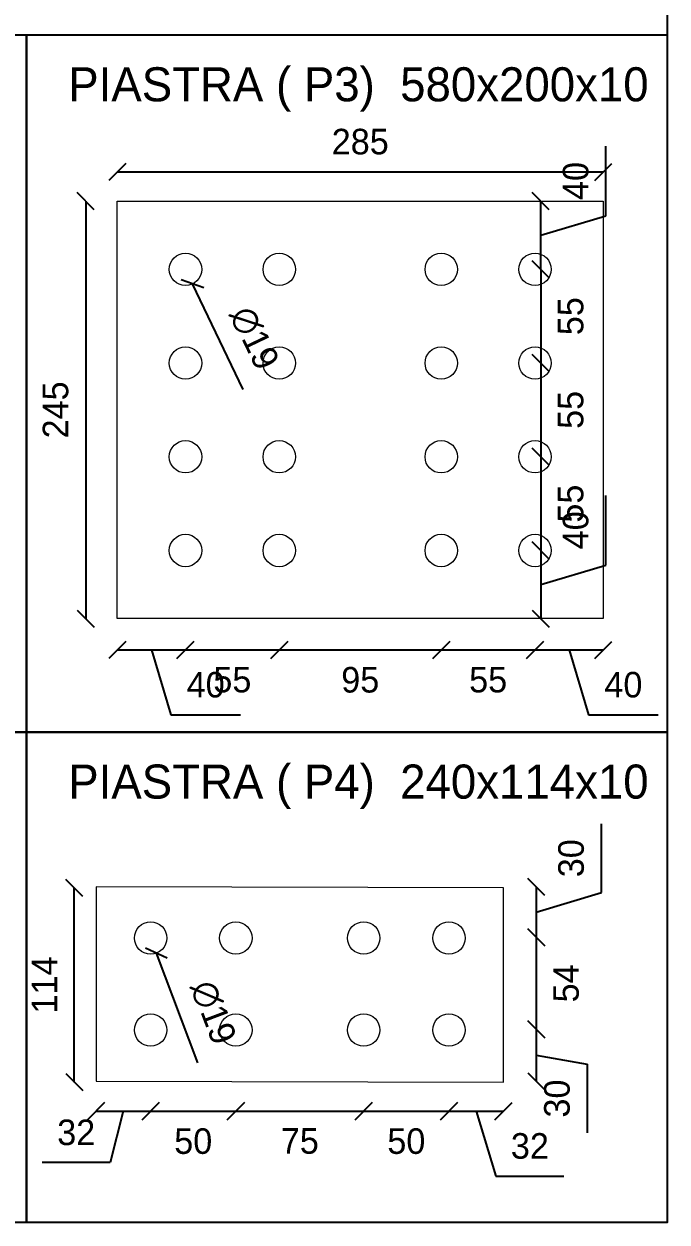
# Model space of a CAD drawing. Header units: millimetres. Extents: x -6949 to 549764, y -83146 to 127128.
# Drawn here: x 18594 to 18971, y -44213 to -43510 of the extents above; entities that cross this region are included whole.
import ezdxf

# ---------------------------------------------------------------- set-up
doc = ezdxf.new("R2010")
doc.units = ezdxf.units.MM
doc.layers.add('piastra', color=6, linetype='Continuous', lineweight=18)
doc.layers.add('quote', color=7, linetype='Continuous', lineweight=5, true_color=0x383838)
doc.styles.get("Standard").update_dxf_attribs({"font": ''})
doc.styles.get('Standard').set_extended_font_data('Bahnschrift Light')
doc.dimstyles.new('Q 1_10', dxfattribs={"dimtxt": 15, "dimasz": 10, "dimexe": 0.18, "dimexo": 0.0625, "dimgap": 10, "dimtad": 2, "dimdec": 0, "dimzin": 0, "dimdsep": 46, "dimtxsty": 'Standard', "dimblk": 'OBLIQUE', "dimcen": 0, "dimse1": 1, "dimse2": 1, "dimadec": 0, "dimazin": 0, "dimtfac": 1, "dimtdec": 0, "dimtofl": 0, "dimtmove": 1, "dimatfit": 3, "dimfxl": 1, "dimtolj": 1, "dimtzin": 0, "dimarcsym": 1})

# ---------------------------------------------------------------- blocks, each defined once
blk = doc.blocks.new('_Oblique')
at = {"color": 0, "linetype": 'ByBlock', "lineweight": -2}
blk.add_line((-0.5, -0.5), (0.5, 0.5), dxfattribs=at)
blk = doc.blocks.new('*D574')
at = {"layer": 'Defpoints', "color": 0, "transparency": 16777216}
for p in [(18648.84, -43614.01), (18630.34, -43859.01), (18648.84, -43859.01)]:
    blk.add_point(p, dxfattribs=at)
at = {"layer": 'quote', "color": 0, "lineweight": -2, "transparency": 16777216}
blk.add_line((18630.34, -43614.01), (18630.34, -43859.01), dxfattribs=at)
at = {"layer": 'quote', "color": 0, "lineweight": -2, "transparency": 16777216, "xscale": 10, "yscale": 10, "zscale": 10}
for p, rotation in [((18630.34, -43614.01), 90), ((18630.34, -43859.01), 270)]:
    blk.add_blockref('_Oblique', p, dxfattribs=dict(at, rotation=rotation))
at = {"layer": 'quote', "color": 0, "transparency": 16777216, "insert": (18612.69, -43736.51), "char_height": 15, "attachment_point": 5, "rotation": 90}
blk.add_mtext('\\A1;245', dxfattribs=at)
blk = doc.blocks.new('*D575')
at = {"layer": 'Defpoints', "color": 0, "transparency": 16777216}
for p in [(18933.86, -43596.8), (18648.84, -43614.01), (18933.86, -43614.01)]:
    blk.add_point(p, dxfattribs=at)
at = {"layer": 'quote', "color": 0, "lineweight": -2, "transparency": 16777216}
blk.add_line((18648.84, -43596.8), (18933.86, -43596.8), dxfattribs=at)
at = {"layer": 'quote', "color": 0, "lineweight": -2, "transparency": 16777216, "xscale": 10, "yscale": 10, "zscale": 10, "rotation": 180}
blk.add_blockref('_Oblique', (18648.84, -43596.8), dxfattribs=at)
at = {"layer": 'quote', "color": 0, "lineweight": -2, "transparency": 16777216, "xscale": 10, "yscale": 10, "zscale": 10}
blk.add_blockref('_Oblique', (18933.86, -43596.8), dxfattribs=at)
at = {"layer": 'quote', "color": 0, "transparency": 16777216, "insert": (18791.35, -43579.14), "char_height": 15, "attachment_point": 5}
blk.add_mtext('\\A1;285', dxfattribs=at)
blk = doc.blocks.new('*D576')
at = {"layer": 'Defpoints', "color": 0, "transparency": 16777216}
for p in [(18684.73, -43645.44), (18692.96, -43662.57)]:
    blk.add_point(p, dxfattribs=at)
at = {"layer": 'quote', "color": 0, "lineweight": -2, "transparency": 16777216}
blk.add_line((18722.7, -43724.52), (18692.96, -43662.57), dxfattribs=at)
at = {"layer": 'quote', "color": 0, "lineweight": -2, "transparency": 16777216, "xscale": 10, "yscale": 10, "zscale": 10, "rotation": 115.6485275202212}
blk.add_blockref('_Oblique', (18692.96, -43662.57), dxfattribs=at)
at = {"layer": 'quote', "color": 0, "transparency": 16777216, "insert": (18729.21, -43694.37), "char_height": 15, "attachment_point": 5, "rotation": 295.64853}
blk.add_mtext('\\A1;∅19', dxfattribs=at)
blk = doc.blocks.new('*D582')
at = {"layer": 'Defpoints', "color": 0, "transparency": 16777216}
for p in [(18838.86, -43614.01), (18897.24, -43614.01), (18838.86, -43654.01)]:
    blk.add_point(p, dxfattribs=at)
at = {"layer": 'quote', "color": 0, "lineweight": -2, "transparency": 16777216}
for p, q in [((18935.43, -43622.55), (18935.43, -43581.76)), ((18897.24, -43654.01), (18897.24, -43614.01)), ((18897.24, -43634.01), (18935.43, -43622.55))]:
    blk.add_line(p, q, dxfattribs=at)
at = {"layer": 'quote', "color": 0, "lineweight": -2, "transparency": 16777216, "xscale": 10, "yscale": 10, "zscale": 10}
for p, rotation in [((18897.24, -43614.01), 90), ((18897.24, -43654.01), 270)]:
    blk.add_blockref('_Oblique', p, dxfattribs=dict(at, rotation=rotation))
at = {"layer": 'quote', "color": 0, "transparency": 16777216, "insert": (18917.76, -43602.15), "char_height": 15, "attachment_point": 5, "rotation": 90}
blk.add_mtext('\\A1;40', dxfattribs=at)
blk = doc.blocks.new('*D583')
at = {"layer": 'Defpoints', "color": 0, "transparency": 16777216}
for p in [(18838.86, -43654.01), (18838.86, -43709.01), (18897.24, -43709.01)]:
    blk.add_point(p, dxfattribs=at)
at = {"layer": 'quote', "color": 0, "lineweight": -2, "transparency": 16777216}
blk.add_line((18897.24, -43654.01), (18897.24, -43709.01), dxfattribs=at)
at = {"layer": 'quote', "color": 0, "lineweight": -2, "transparency": 16777216, "xscale": 10, "yscale": 10, "zscale": 10}
for p, rotation in [((18897.24, -43654.01), 90), ((18897.24, -43709.01), 270)]:
    blk.add_blockref('_Oblique', p, dxfattribs=dict(at, rotation=rotation))
at = {"layer": 'quote', "color": 0, "transparency": 16777216, "insert": (18914.81, -43681.51), "char_height": 15, "attachment_point": 5, "rotation": 90}
blk.add_mtext('\\A1;55', dxfattribs=at)
blk = doc.blocks.new('*D584')
at = {"layer": 'Defpoints', "color": 0, "transparency": 16777216}
for p in [(18838.86, -43709.01), (18838.86, -43764.01), (18897.24, -43764.01)]:
    blk.add_point(p, dxfattribs=at)
at = {"layer": 'quote', "color": 0, "lineweight": -2, "transparency": 16777216}
blk.add_line((18897.24, -43709.01), (18897.24, -43764.01), dxfattribs=at)
at = {"layer": 'quote', "color": 0, "lineweight": -2, "transparency": 16777216, "xscale": 10, "yscale": 10, "zscale": 10}
for p, rotation in [((18897.24, -43709.01), 90), ((18897.24, -43764.01), 270)]:
    blk.add_blockref('_Oblique', p, dxfattribs=dict(at, rotation=rotation))
at = {"layer": 'quote', "color": 0, "transparency": 16777216, "insert": (18914.81, -43736.51), "char_height": 15, "attachment_point": 5, "rotation": 90}
blk.add_mtext('\\A1;55', dxfattribs=at)
blk = doc.blocks.new('*D585')
at = {"layer": 'Defpoints', "color": 0, "transparency": 16777216}
for p in [(18838.86, -43764.01), (18838.86, -43819.01), (18897.24, -43819.01)]:
    blk.add_point(p, dxfattribs=at)
at = {"layer": 'quote', "color": 0, "lineweight": -2, "transparency": 16777216}
blk.add_line((18897.24, -43764.01), (18897.24, -43819.01), dxfattribs=at)
at = {"layer": 'quote', "color": 0, "lineweight": -2, "transparency": 16777216, "xscale": 10, "yscale": 10, "zscale": 10}
for p, rotation in [((18897.24, -43764.01), 90), ((18897.24, -43819.01), 270)]:
    blk.add_blockref('_Oblique', p, dxfattribs=dict(at, rotation=rotation))
at = {"layer": 'quote', "color": 0, "transparency": 16777216, "insert": (18914.81, -43791.51), "char_height": 15, "attachment_point": 5, "rotation": 90}
blk.add_mtext('\\A1;55', dxfattribs=at)
blk = doc.blocks.new('*D586')
at = {"layer": 'Defpoints', "color": 0, "transparency": 16777216}
for p in [(18838.86, -43819.01), (18838.86, -43859.01), (18897.24, -43859.01)]:
    blk.add_point(p, dxfattribs=at)
at = {"layer": 'quote', "color": 0, "lineweight": -2, "transparency": 16777216}
for p, q in [((18935.43, -43827.55), (18935.43, -43786.76)), ((18897.24, -43819.01), (18897.24, -43859.01)), ((18897.24, -43839.01), (18935.43, -43827.55))]:
    blk.add_line(p, q, dxfattribs=at)
at = {"layer": 'quote', "color": 0, "lineweight": -2, "transparency": 16777216, "xscale": 10, "yscale": 10, "zscale": 10}
for p, rotation in [((18897.24, -43819.01), 90), ((18897.24, -43859.01), 270)]:
    blk.add_blockref('_Oblique', p, dxfattribs=dict(at, rotation=rotation))
at = {"layer": 'quote', "color": 0, "transparency": 16777216, "insert": (18917.76, -43807.15), "char_height": 15, "attachment_point": 5, "rotation": 90}
blk.add_mtext('\\A1;40', dxfattribs=at)
blk = doc.blocks.new('*D587')
at = {"layer": 'Defpoints', "color": 0, "transparency": 16777216}
for p in [(18688.84, -43819.01), (18648.84, -43859.01), (18688.84, -43877.34)]:
    blk.add_point(p, dxfattribs=at)
at = {"layer": 'quote', "color": 0, "lineweight": -2, "transparency": 16777216}
for p, q in [((18648.84, -43877.34), (18688.84, -43877.34)), ((18668.84, -43877.34), (18680.3, -43915.53)), ((18680.3, -43915.53), (18721.09, -43915.53))]:
    blk.add_line(p, q, dxfattribs=at)
at = {"layer": 'quote', "color": 0, "lineweight": -2, "transparency": 16777216, "xscale": 10, "yscale": 10, "zscale": 10, "rotation": 180}
blk.add_blockref('_Oblique', (18648.84, -43877.34), dxfattribs=at)
at = {"layer": 'quote', "color": 0, "lineweight": -2, "transparency": 16777216, "xscale": 10, "yscale": 10, "zscale": 10}
blk.add_blockref('_Oblique', (18688.84, -43877.34), dxfattribs=at)
at = {"layer": 'quote', "color": 0, "transparency": 16777216, "insert": (18700.7, -43897.86), "char_height": 15, "attachment_point": 5}
blk.add_mtext('\\A1;40', dxfattribs=at)
blk = doc.blocks.new('*D588')
at = {"layer": 'Defpoints', "color": 0, "transparency": 16777216}
for p in [(18688.84, -43819.01), (18743.84, -43819.01), (18743.84, -43877.34)]:
    blk.add_point(p, dxfattribs=at)
at = {"layer": 'quote', "color": 0, "lineweight": -2, "transparency": 16777216}
blk.add_line((18688.84, -43877.34), (18743.84, -43877.34), dxfattribs=at)
at = {"layer": 'quote', "color": 0, "lineweight": -2, "transparency": 16777216, "xscale": 10, "yscale": 10, "zscale": 10, "rotation": 180}
blk.add_blockref('_Oblique', (18688.84, -43877.34), dxfattribs=at)
at = {"layer": 'quote', "color": 0, "lineweight": -2, "transparency": 16777216, "xscale": 10, "yscale": 10, "zscale": 10}
blk.add_blockref('_Oblique', (18743.84, -43877.34), dxfattribs=at)
at = {"layer": 'quote', "color": 0, "transparency": 16777216, "insert": (18716.34, -43894.91), "char_height": 15, "attachment_point": 5}
blk.add_mtext('\\A1;55', dxfattribs=at)
blk = doc.blocks.new('*D589')
at = {"layer": 'Defpoints', "color": 0, "transparency": 16777216}
for p in [(18743.84, -43819.01), (18838.86, -43819.01), (18838.86, -43877.34)]:
    blk.add_point(p, dxfattribs=at)
at = {"layer": 'quote', "color": 0, "lineweight": -2, "transparency": 16777216}
blk.add_line((18743.84, -43877.34), (18838.86, -43877.34), dxfattribs=at)
at = {"layer": 'quote', "color": 0, "lineweight": -2, "transparency": 16777216, "xscale": 10, "yscale": 10, "zscale": 10, "rotation": 180}
blk.add_blockref('_Oblique', (18743.84, -43877.34), dxfattribs=at)
at = {"layer": 'quote', "color": 0, "lineweight": -2, "transparency": 16777216, "xscale": 10, "yscale": 10, "zscale": 10}
blk.add_blockref('_Oblique', (18838.86, -43877.34), dxfattribs=at)
at = {"layer": 'quote', "color": 0, "transparency": 16777216, "insert": (18791.35, -43894.99), "char_height": 15, "attachment_point": 5}
blk.add_mtext('\\A1;95', dxfattribs=at)
blk = doc.blocks.new('*D590')
at = {"layer": 'Defpoints', "color": 0, "transparency": 16777216}
for p in [(18838.86, -43819.01), (18893.86, -43819.01), (18893.86, -43877.34)]:
    blk.add_point(p, dxfattribs=at)
at = {"layer": 'quote', "color": 0, "lineweight": -2, "transparency": 16777216}
blk.add_line((18838.86, -43877.34), (18893.86, -43877.34), dxfattribs=at)
at = {"layer": 'quote', "color": 0, "lineweight": -2, "transparency": 16777216, "xscale": 10, "yscale": 10, "zscale": 10, "rotation": 180}
blk.add_blockref('_Oblique', (18838.86, -43877.34), dxfattribs=at)
at = {"layer": 'quote', "color": 0, "lineweight": -2, "transparency": 16777216, "xscale": 10, "yscale": 10, "zscale": 10}
blk.add_blockref('_Oblique', (18893.86, -43877.34), dxfattribs=at)
at = {"layer": 'quote', "color": 0, "transparency": 16777216, "insert": (18866.36, -43894.91), "char_height": 15, "attachment_point": 5}
blk.add_mtext('\\A1;55', dxfattribs=at)
blk = doc.blocks.new('*D591')
at = {"layer": 'Defpoints', "color": 0, "transparency": 16777216}
for p in [(18893.86, -43819.01), (18933.86, -43859.01), (18933.86, -43877.34)]:
    blk.add_point(p, dxfattribs=at)
at = {"layer": 'quote', "color": 0, "lineweight": -2, "transparency": 16777216}
for p, q in [((18893.86, -43877.34), (18933.86, -43877.34)), ((18913.86, -43877.34), (18925.32, -43915.53)), ((18925.32, -43915.53), (18966.1, -43915.53))]:
    blk.add_line(p, q, dxfattribs=at)
at = {"layer": 'quote', "color": 0, "lineweight": -2, "transparency": 16777216, "xscale": 10, "yscale": 10, "zscale": 10, "rotation": 180}
blk.add_blockref('_Oblique', (18893.86, -43877.34), dxfattribs=at)
at = {"layer": 'quote', "color": 0, "lineweight": -2, "transparency": 16777216, "xscale": 10, "yscale": 10, "zscale": 10}
blk.add_blockref('_Oblique', (18933.86, -43877.34), dxfattribs=at)
at = {"layer": 'quote', "color": 0, "transparency": 16777216, "insert": (18945.71, -43897.86), "char_height": 15, "attachment_point": 5}
blk.add_mtext('\\A1;40', dxfattribs=at)
blk = doc.blocks.new('*D598')
at = {"layer": 'Defpoints', "color": 0, "transparency": 16777216}
for p in [(18665.03, -44037.56), (18671.75, -44055.33)]:
    blk.add_point(p, dxfattribs=at)
at = {"layer": 'quote', "color": 0, "lineweight": -2, "transparency": 16777216}
blk.add_line((18696.06, -44119.61), (18671.75, -44055.33), dxfattribs=at)
at = {"layer": 'quote', "color": 0, "lineweight": -2, "transparency": 16777216, "xscale": 10, "yscale": 10, "zscale": 10, "rotation": 110.7162391892477}
blk.add_blockref('_Oblique', (18671.75, -44055.33), dxfattribs=at)
at = {"layer": 'quote', "color": 0, "transparency": 16777216, "insert": (18705.14, -44090.13), "char_height": 15, "attachment_point": 5, "rotation": 290.71624}
blk.add_mtext('\\A1;∅19', dxfattribs=at)
blk = doc.blocks.new('*D599')
at = {"layer": 'Defpoints', "color": 0, "transparency": 16777216}
for p in [(18623.63, -44017.01), (18636.39, -44017.01), (18636.39, -44131.01)]:
    blk.add_point(p, dxfattribs=at)
at = {"layer": 'quote', "color": 0, "lineweight": -2, "transparency": 16777216}
blk.add_line((18623.63, -44131.01), (18623.63, -44017.01), dxfattribs=at)
at = {"layer": 'quote', "color": 0, "lineweight": -2, "transparency": 16777216, "xscale": 10, "yscale": 10, "zscale": 10}
for p, rotation in [((18623.63, -44017.01), 90), ((18623.63, -44131.01), 270)]:
    blk.add_blockref('_Oblique', p, dxfattribs=dict(at, rotation=rotation))
at = {"layer": 'quote', "color": 0, "transparency": 16777216, "insert": (18606.13, -44074.01), "char_height": 15, "attachment_point": 5, "rotation": 90}
blk.add_mtext('\\A1;114', dxfattribs=at)
blk = doc.blocks.new('*D600')
at = {"layer": 'Defpoints', "color": 0, "transparency": 16777216}
for p in [(18875.39, -44016.44), (18875.39, -44046.07), (18894.58, -44046.07)]:
    blk.add_point(p, dxfattribs=at)
at = {"layer": 'quote', "color": 0, "lineweight": -2, "transparency": 16777216}
for p, q in [((18932.77, -44019.8), (18932.77, -43979.45)), ((18894.58, -44016.44), (18894.58, -44046.07)), ((18894.58, -44031.26), (18932.77, -44019.8))]:
    blk.add_line(p, q, dxfattribs=at)
at = {"layer": 'quote', "color": 0, "lineweight": -2, "transparency": 16777216, "xscale": 10, "yscale": 10, "zscale": 10}
for p, rotation in [((18894.58, -44016.44), 90), ((18894.58, -44046.07), 270)]:
    blk.add_blockref('_Oblique', p, dxfattribs=dict(at, rotation=rotation))
at = {"layer": 'quote', "color": 0, "transparency": 16777216, "insert": (18915.1, -43999.62), "char_height": 15, "attachment_point": 5, "rotation": 90}
blk.add_mtext('\\A1;30', dxfattribs=at)
blk = doc.blocks.new('*D601')
at = {"layer": 'Defpoints', "color": 0, "transparency": 16777216}
for p in [(18875.39, -44046.07), (18875.39, -44100.07), (18894.58, -44100.07)]:
    blk.add_point(p, dxfattribs=at)
at = {"layer": 'quote', "color": 0, "lineweight": -2, "transparency": 16777216}
blk.add_line((18894.58, -44046.07), (18894.58, -44100.07), dxfattribs=at)
at = {"layer": 'quote', "color": 0, "lineweight": -2, "transparency": 16777216, "xscale": 10, "yscale": 10, "zscale": 10}
for p, rotation in [((18894.58, -44046.07), 90), ((18894.58, -44100.07), 270)]:
    blk.add_blockref('_Oblique', p, dxfattribs=dict(at, rotation=rotation))
at = {"layer": 'quote', "color": 0, "transparency": 16777216, "insert": (18912.15, -44073.07), "char_height": 15, "attachment_point": 5, "rotation": 90}
blk.add_mtext('\\A1;54', dxfattribs=at)
blk = doc.blocks.new('*D602')
at = {"layer": 'Defpoints', "color": 0, "transparency": 16777216}
for p in [(18875.39, -44100.07), (18894.41, -44130.49), (18894.58, -44130.49)]:
    blk.add_point(p, dxfattribs=at)
at = {"layer": 'quote', "color": 0, "lineweight": -2, "transparency": 16777216}
for p, q in [((18894.58, -44100.07), (18894.58, -44130.49)), ((18894.58, -44115.28), (18924.48, -44120.49)), ((18924.48, -44120.49), (18924.48, -44160.84))]:
    blk.add_line(p, q, dxfattribs=at)
at = {"layer": 'quote', "color": 0, "lineweight": -2, "transparency": 16777216, "xscale": 10, "yscale": 10, "zscale": 10}
for p, rotation in [((18894.58, -44100.07), 90), ((18894.58, -44130.49), 270)]:
    blk.add_blockref('_Oblique', p, dxfattribs=dict(at, rotation=rotation))
at = {"layer": 'quote', "color": 0, "transparency": 16777216, "insert": (18906.81, -44140.66), "char_height": 15, "attachment_point": 5, "rotation": 90}
blk.add_mtext('\\A1;30', dxfattribs=at)
blk = doc.blocks.new('*D603')
at = {"layer": 'Defpoints', "color": 0, "transparency": 16777216}
for p in [(18668.39, -44039.01), (18636.39, -44127.13), (18668.39, -44148.07)]:
    blk.add_point(p, dxfattribs=at)
at = {"layer": 'quote', "color": 0, "lineweight": -2, "transparency": 16777216}
for p, q in [((18636.39, -44148.07), (18668.39, -44148.07)), ((18652.39, -44148.07), (18644.76, -44178.25)), ((18644.76, -44178.25), (18604.74, -44178.25))]:
    blk.add_line(p, q, dxfattribs=at)
at = {"layer": 'quote', "color": 0, "lineweight": -2, "transparency": 16777216, "xscale": 10, "yscale": 10, "zscale": 10, "rotation": 180}
blk.add_blockref('_Oblique', (18636.39, -44148.07), dxfattribs=at)
at = {"layer": 'quote', "color": 0, "lineweight": -2, "transparency": 16777216, "xscale": 10, "yscale": 10, "zscale": 10}
blk.add_blockref('_Oblique', (18668.39, -44148.07), dxfattribs=at)
at = {"layer": 'quote', "color": 0, "transparency": 16777216, "insert": (18624.75, -44160.59), "char_height": 15, "attachment_point": 5}
blk.add_mtext('\\A1;32', dxfattribs=at)
blk = doc.blocks.new('*D604')
at = {"layer": 'Defpoints', "color": 0, "transparency": 16777216}
for p in [(18668.39, -44100.44), (18718.39, -44100.44), (18718.39, -44148.07)]:
    blk.add_point(p, dxfattribs=at)
at = {"layer": 'quote', "color": 0, "lineweight": -2, "transparency": 16777216}
blk.add_line((18668.39, -44148.07), (18718.39, -44148.07), dxfattribs=at)
at = {"layer": 'quote', "color": 0, "lineweight": -2, "transparency": 16777216, "xscale": 10, "yscale": 10, "zscale": 10, "rotation": 180}
blk.add_blockref('_Oblique', (18668.39, -44148.07), dxfattribs=at)
at = {"layer": 'quote', "color": 0, "lineweight": -2, "transparency": 16777216, "xscale": 10, "yscale": 10, "zscale": 10}
blk.add_blockref('_Oblique', (18718.39, -44148.07), dxfattribs=at)
at = {"layer": 'quote', "color": 0, "transparency": 16777216, "insert": (18693.39, -44165.74), "char_height": 15, "attachment_point": 5}
blk.add_mtext('\\A1;50', dxfattribs=at)
blk = doc.blocks.new('*D605')
at = {"layer": 'Defpoints', "color": 0, "transparency": 16777216}
for p in [(18718.39, -44100.44), (18793.39, -44100.44), (18793.39, -44148.07)]:
    blk.add_point(p, dxfattribs=at)
at = {"layer": 'quote', "color": 0, "lineweight": -2, "transparency": 16777216}
blk.add_line((18718.39, -44148.07), (18793.39, -44148.07), dxfattribs=at)
at = {"layer": 'quote', "color": 0, "lineweight": -2, "transparency": 16777216, "xscale": 10, "yscale": 10, "zscale": 10, "rotation": 180}
blk.add_blockref('_Oblique', (18718.39, -44148.07), dxfattribs=at)
at = {"layer": 'quote', "color": 0, "lineweight": -2, "transparency": 16777216, "xscale": 10, "yscale": 10, "zscale": 10}
blk.add_blockref('_Oblique', (18793.39, -44148.07), dxfattribs=at)
at = {"layer": 'quote', "color": 0, "transparency": 16777216, "insert": (18755.89, -44165.64), "char_height": 15, "attachment_point": 5}
blk.add_mtext('\\A1;75', dxfattribs=at)
blk = doc.blocks.new('*D606')
at = {"layer": 'Defpoints', "color": 0, "transparency": 16777216}
for p in [(18793.39, -44100.44), (18843.39, -44100.44), (18843.39, -44148.07)]:
    blk.add_point(p, dxfattribs=at)
at = {"layer": 'quote', "color": 0, "lineweight": -2, "transparency": 16777216}
blk.add_line((18793.39, -44148.07), (18843.39, -44148.07), dxfattribs=at)
at = {"layer": 'quote', "color": 0, "lineweight": -2, "transparency": 16777216, "xscale": 10, "yscale": 10, "zscale": 10, "rotation": 180}
blk.add_blockref('_Oblique', (18793.39, -44148.07), dxfattribs=at)
at = {"layer": 'quote', "color": 0, "lineweight": -2, "transparency": 16777216, "xscale": 10, "yscale": 10, "zscale": 10}
blk.add_blockref('_Oblique', (18843.39, -44148.07), dxfattribs=at)
at = {"layer": 'quote', "color": 0, "transparency": 16777216, "insert": (18818.39, -44165.74), "char_height": 15, "attachment_point": 5}
blk.add_mtext('\\A1;50', dxfattribs=at)
blk = doc.blocks.new('*D607')
at = {"layer": 'Defpoints', "color": 0, "transparency": 16777216}
for p in [(18843.39, -44100.44), (18875.39, -44131.01), (18875.39, -44148.07)]:
    blk.add_point(p, dxfattribs=at)
at = {"layer": 'quote', "color": 0, "lineweight": -2, "transparency": 16777216}
for p, q in [((18843.39, -44148.07), (18875.39, -44148.07)), ((18859.39, -44148.07), (18870.84, -44186.21)), ((18870.84, -44186.21), (18910.86, -44186.21))]:
    blk.add_line(p, q, dxfattribs=at)
at = {"layer": 'quote', "color": 0, "lineweight": -2, "transparency": 16777216, "xscale": 10, "yscale": 10, "zscale": 10, "rotation": 180}
blk.add_blockref('_Oblique', (18843.39, -44148.07), dxfattribs=at)
at = {"layer": 'quote', "color": 0, "lineweight": -2, "transparency": 16777216, "xscale": 10, "yscale": 10, "zscale": 10}
blk.add_blockref('_Oblique', (18875.39, -44148.07), dxfattribs=at)
at = {"layer": 'quote', "color": 0, "transparency": 16777216, "insert": (18890.85, -44168.56), "char_height": 15, "attachment_point": 5}
blk.add_mtext('\\A1;32', dxfattribs=at)

msp = doc.modelspace()

# ---------------------------------------------------------------- linework, layer by layer
msp.add_lwpolyline([(17884.2, -43516.34), (17884.2, -42800.29), (18971.3, -42800.29), (18971.3, -43516.34)])
for points in [[(17884.2, -43516.34), (18595.66, -43516.34), (18595.66, -43925.55), (17884.2, -43925.55)], [(18595.66, -43516.34), (18971.3, -43516.34), (18971.3, -43925.55), (18595.66, -43925.55)], [(17884.2, -43925.55), (18595.66, -43925.55), (18595.66, -44213.35), (17884.2, -44213.35)], [(18595.66, -43925.55), (18971.3, -43925.55), (18971.3, -44213.35), (18595.66, -44213.35)]]:
    msp.add_lwpolyline(points, close=True)
at = {"layer": 'piastra'}
for points in [[(18933.86, -43859.01), (18648.84, -43859.01), (18648.84, -43614.01), (18933.86, -43614.01)], [(18875.39, -44017.01), (18636.39, -44016.44), (18636.39, -44130.44), (18875.39, -44131.01)]]:
    msp.add_lwpolyline(points, close=True, dxfattribs=at)
for centre in [(18688.84, -43654.01), (18743.84, -43654.01), (18838.86, -43654.01), (18893.86, -43654.01), (18688.84, -43709.01), (18743.84, -43709.01), (18838.86, -43709.01), (18893.86, -43709.01), (18688.84, -43764.01), (18743.84, -43764.01), (18838.86, -43764.01), (18893.86, -43764.01), (18688.84, -43819.01), (18743.84, -43819.01), (18838.86, -43819.01), (18893.86, -43819.01), (18668.39, -44046.44), (18718.39, -44046.44), (18793.39, -44046.44), (18843.39, -44046.44), (18668.39, -44100.44), (18718.39, -44100.44), (18793.39, -44100.44), (18843.39, -44100.44)]:
    msp.add_circle(centre, 9.5, dxfattribs=at)

# ---------------------------------------------------------------- texts
at = {"char_height": 20, "attachment_point": 1}
for s, insert in [('{\\fBahnschrift Light|b0|i0|c0|p34;PIASTRA ( P3)  580x200x10}', (18620.08, -43535.42)), ('{\\fBahnschrift Light|b0|i0|c0|p34;PIASTRA ( P4)  240x114x10}', (18620.08, -43944.63))]:
    msp.add_mtext_dynamic_manual_height_columns(s, width=505.54, gutter_width=1, heights=[0], dxfattribs=dict(at, insert=insert))

# ---------------------------------------------------------------- dimensions: what is measured, and where the dimension line sits
at = {"layer": 'quote'}
for base, p1, p2, picture, middle in [((18933.86, -43596.8), (18648.84, -43614.01), (18933.86, -43614.01), '*D575', (18791.35, -43579.14)), ((18688.84, -43877.34), (18648.84, -43859.01), (18688.84, -43819.01), '*D587', (18690.3, -43897.86)), ((18743.84, -43877.34), (18688.84, -43819.01), (18743.84, -43819.01), '*D588', (18716.34, -43894.91)), ((18838.86, -43877.34), (18743.84, -43819.01), (18838.86, -43819.01), '*D589', (18791.35, -43894.99)), ((18893.86, -43877.34), (18838.86, -43819.01), (18893.86, -43819.01), '*D590', (18866.36, -43894.91)), ((18933.86, -43877.34), (18893.86, -43819.01), (18933.86, -43859.01), '*D591', (18935.32, -43897.86)), ((18718.39, -44148.07), (18668.39, -44100.44), (18718.39, -44100.44), '*D604', (18693.39, -44165.74)), ((18793.39, -44148.07), (18718.39, -44100.44), (18793.39, -44100.44), '*D605', (18755.89, -44165.64)), ((18843.39, -44148.07), (18793.39, -44100.44), (18843.39, -44100.44), '*D606', (18818.39, -44165.74)), ((18875.39, -44148.07), (18843.39, -44100.44), (18875.39, -44131.01), '*D607', (18880.84, -44168.56))]:
    dim = msp.add_linear_dim(base=base, p1=p1, p2=p2, dimstyle='Q 1_10', dxfattribs=at)
    dim.commit()
    dim.dimension.update_dxf_attribs({"geometry": picture, "text_midpoint": middle})
for base, p1, p2, picture, middle in [((18897.24, -43614.01), (18838.86, -43654.01), (18838.86, -43614.01), '*D582', (18917.76, -43612.55)), ((18630.34, -43859.01), (18648.84, -43614.01), (18648.84, -43859.01), '*D574', (18612.69, -43736.51)), ((18897.24, -43709.01), (18838.86, -43654.01), (18838.86, -43709.01), '*D583', (18914.81, -43681.51)), ((18897.24, -43764.01), (18838.86, -43709.01), (18838.86, -43764.01), '*D584', (18914.81, -43736.51)), ((18897.24, -43819.01), (18838.86, -43764.01), (18838.86, -43819.01), '*D585', (18914.81, -43791.51)), ((18897.24, -43859.01), (18838.86, -43819.01), (18838.86, -43859.01), '*D586', (18917.76, -43817.55)), ((18894.58, -44046.07), (18875.39, -44016.44), (18875.39, -44046.07), '*D600', (18915.1, -44009.8)), ((18894.58, -44100.07), (18875.39, -44046.07), (18875.39, -44100.07), '*D601', (18912.15, -44073.07))]:
    dim = msp.add_linear_dim(base=base, p1=p1, p2=p2, angle=90, dimstyle='Q 1_10', dxfattribs=at)
    dim.commit()
    dim.dimension.update_dxf_attribs({"geometry": picture, "text_midpoint": middle})
for p1, p2, picture, middle in [((18684.73, -43645.44), (18692.96, -43662.57), '*D576', (18729.21, -43694.37)), ((18665.03, -44037.56), (18671.75, -44055.33), '*D598', (18705.14, -44090.13))]:
    dim = msp.add_diameter_dim_2p(p1=p1, p2=p2, dimstyle='Q 1_10', dxfattribs=at)
    dim.commit()
    dim.dimension.update_dxf_attribs({"geometry": picture, "text_midpoint": middle})
for base, p1, p2, picture, middle in [((18623.63, -44017.01), (18636.39, -44131.01), (18636.39, -44017.01), '*D599', (18623.63, -44074.01)), ((18894.58, -44130.49), (18875.39, -44100.07), (18894.41, -44130.49), '*D602', (18924.48, -44130.49))]:
    dim = msp.add_linear_dim(base=base, p1=p1, p2=p2, angle=90, dimstyle='Q 1_10', dxfattribs=at)
    dim.commit()
    dim.dimension.update_dxf_attribs({"geometry": picture, "text_midpoint": middle, "dimtype": 160})
dim = msp.add_linear_dim(base=(18668.39, -44148.07), p1=(18636.39, -44127.13), p2=(18668.39, -44039.01), dimstyle='Q 1_10', dxfattribs=at)
dim.commit()
dim.dimension.update_dxf_attribs({"geometry": '*D603', "text_midpoint": (18634.76, -44178.25), "dimtype": 160})

doc.saveas('drawing.dxf')
